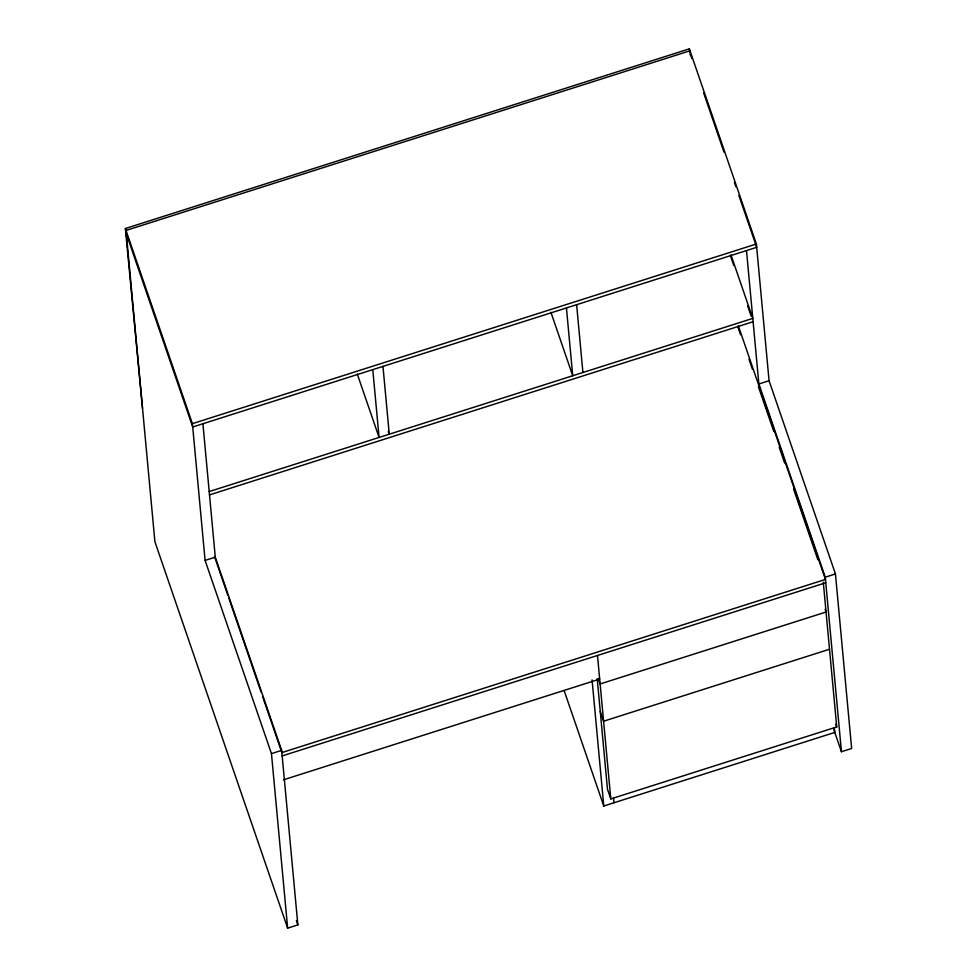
<?xml version="1.0" encoding="UTF-8"?>
<svg xmlns="http://www.w3.org/2000/svg" width="977" height="977" viewBox="0 0 977 977"><rect width="100%" height="100%" fill="white"/><g stroke="black" fill="none" stroke-linecap="round" stroke-linejoin="round"><path stroke-width="1.47" d="M142.532 408.313L125.361 228.52L689.347 48.85L756.381 243.994L769.07 380.737L835.445 573.951L851.639 748.48L841.441 751.728L833.857 729.648M202.911 423.749L215.282 557.159L281.657 750.373L297.851 924.901L287.653 928.15L271.459 753.621L205.085 560.395L192.408 423.664L756.381 243.994M209.2 491.565L752.791 318.392L730.991 254.948M209.505 494.899L753.096 321.726M205.085 560.395L215.282 557.159M841.441 751.728L825.26 577.199L758.873 383.985L769.07 380.737M271.459 753.621L281.657 750.373M825.26 577.199L835.445 573.951M282.17 755.929L825.773 582.756M283.464 779.817L599.67 679.088M829.51 649.241L603.578 721.221L600.269 711.561M597.228 678.783L607.474 789.269L610.796 798.93L836.727 726.949L823.293 582.207M564.217 690.837L603.774 806.013L834.81 732.408L834.395 727.963M690.312 54.114L691.801 58.449M703.696 93.047L724.006 152.168M734.399 182.443L735.889 186.778M738.856 195.424L756.699 247.328L192.713 426.998L126.338 233.784M730.32 255.4L733.788 265.488M747.649 305.862L751.118 315.962M738.282 325.646L825.455 579.422L281.865 752.595L262.544 696.357M738.087 327.539L740.566 334.745M748.993 359.255L752.461 369.355M758.396 386.66L773.76 431.358M779.206 447.222L784.653 463.074M793.568 489.037L817.847 559.687M825.113 609.245L826.066 612.005L600.122 683.973L598.229 678.453M835.775 724.189L836.727 726.949M550.93 312.31L572.73 375.754L566.44 307.938M388.272 431.321L389.261 434.203L382.972 366.387M357.277 374.008L379.076 437.452L372.774 369.636M125.361 228.52L192.408 423.664M214.5 556.487L227.873 595.42M228.862 598.303L261.054 692.034M296.361 920.578L297.851 924.901M287.653 928.15L154.903 541.722L126.021 230.45L690.006 50.78L690.434 55.335M746.501 250.576L758.873 383.985M689.347 48.85L689.628 51.891M576.625 304.702L582.915 372.506M613.544 798.197L613.971 802.764M597.497 655.555L610.796 798.93M592.074 679.882L603.774 806.013"/></g></svg>
